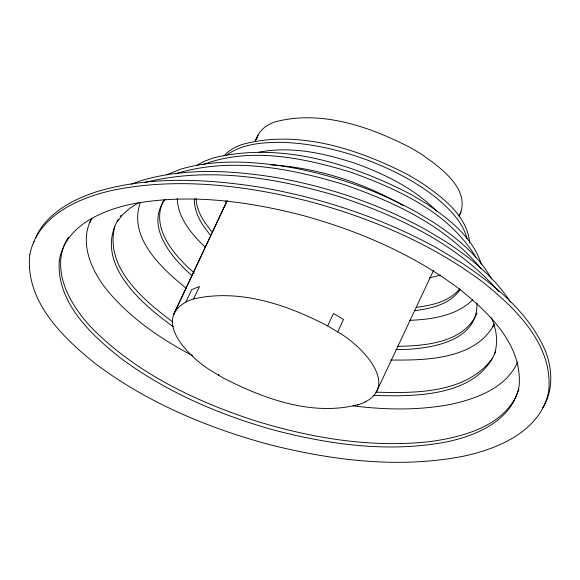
<?xml version="1.0" encoding="UTF-8"?>
<svg xmlns="http://www.w3.org/2000/svg" width="580" height="580" viewBox="0 0 580 580"><rect width="100%" height="100%" fill="white"/><g stroke="black" fill="none" stroke-linecap="round" stroke-linejoin="round"><path stroke-width="0.87" d="M114.767 226.57C104.328 267.518 143.55 300.172 172.623 321.842M494.501 353.93C498.394 341.954 496.495 328.867 491.209 317.615M518.904 389.238C506.833 425.488 464.167 436.812 430.324 441.568C370.576 448.289 310.126 437.878 253.097 420.145C195.351 400.99 138.431 373.926 94.627 330.788C71.151 307.545 48.191 269.388 68.375 237.22M256.498 139.591C258.412 130.638 266.495 124.954 274.688 121.988C321.052 109.497 370.192 126.795 411.322 148.096L421.319 154.099C439.93 167.272 472.352 189.631 459.019 216.34M89.987 222.423L91.299 219.276M163.683 200.216C149.785 227.925 174.558 255.86 194.307 273.013M477.057 313.04C464.123 342.794 425.8 345.854 397.517 346.325M33.372 243.078L34.082 241.483M35.851 237.495C43.043 220.603 58.544 208.945 74.4 200.665L84.702 196.025L95.947 191.951C148.661 175.936 205.03 178.684 258.847 187.014C321.139 197.657 381.995 217.833 437.436 248.32L461.397 262.696C494.53 284.736 527.133 311.366 544.25 348.225C552.53 367.111 553.972 390.224 542.561 408.153M227.048 200.956L173.594 314.592L227.193 200.644M255.12 141.274L257.426 136.365M255.243 141.041L258.325 134.495M185.861 302.071L191.712 289.63L199.469 286.498L193.611 298.932C191.588 299.57 189.595 300.31 187.659 301.194C149.64 320.109 192.009 360.144 213.498 372.106L223.503 378.109C264.966 399.395 315.041 417.491 361.601 403.651C402.759 386.36 359.955 344.056 337.647 331.927L327.642 325.924C287.201 304.768 239.446 288.419 193.611 298.932M218.406 375.151L218.819 374.267M327.642 325.924L333.493 313.483L338.589 316.448L343.498 319.486L337.647 331.927M357.526 405.101L357.896 404.318M365.284 401.962L365.646 401.186M376.608 391.507L433.659 270.229M140.346 202.376C127.846 237.691 161.755 268.54 186.426 288.405M494.341 324.118C475.266 359.542 425.945 360.441 390.804 360.013M118.262 219.305C93.416 262.755 141.469 303.92 173.224 326.671M495.661 351.444C476.854 397.148 414.453 396.735 373.172 395.393M91.908 218.065C78.314 242.382 91.676 271.346 107.721 290.935C130.71 318.493 160.935 338.981 192.444 355.627M517.78 361.906C506.209 387.723 477.021 398.605 451.218 404.245C418.89 410.538 385.584 409.908 353.017 405.855M459.084 215.658L461.071 212.012M492.666 326.707L493.58 325.264M459.693 288.876C449.297 301.542 432.049 305.312 416.563 307.335M460.194 289.318C450.471 304.181 431.52 308.495 415.012 310.626M165.053 199.556C144.732 226.301 172.057 258.296 192.096 275.703M120.183 216.521L121.206 215.209M117.102 221.785L122.721 214.564L129.884 208.227L138.359 202.819M492.173 358.708C465.791 393.697 415.208 393.334 375.623 392.138M223.844 156.006C228.542 150.561 235.03 147.016 241.73 144.579C298.062 129.014 358.766 149.241 408.885 175.203L420.964 182.453C442.003 196.954 467.096 215.129 469.619 242.701M472.751 299.751C456.235 316.049 431.629 319.392 409.473 320.377M226.729 155.005C242.766 143.557 263.45 142.223 282.511 142.354C312.576 143.383 342.171 150.539 370.236 161.153C394.951 170.832 418.847 183.294 439.321 200.346C451.138 210.794 463.145 222.952 467.045 238.735M196.374 165.597L203.826 161.501L212.99 158.006C280.242 141.418 351.871 163.582 411.59 194.757L426.01 203.413C448.623 218.696 472.678 237.053 481.298 264.096M166.598 174.812L180.51 169.229C216.507 158.572 254.917 161.37 291.457 167.555C334.943 175.675 377.275 190.399 416.012 211.816L432.999 222.01C455.713 237.104 478.159 254.75 491.586 278.987M202.957 164.597C250.517 146.573 303.514 157.919 350.574 172.108C397.974 189.167 448.913 212.352 475.868 257.215M131.348 184.135L140.614 180.793C184.476 167.598 231.34 170.332 276.015 177.509C328.309 186.782 379.32 204.03 425.879 229.687L446.114 241.838C470.757 258.078 494.421 277.146 510.56 302.202M175.667 173.761C230.789 156.549 290.363 168.294 344.252 184.65C394.9 202.188 446.419 226.432 481.066 268.7M440.655 275.152L429.243 277.885M144.768 182.468C209.329 166.228 277.443 177.987 340.112 196.895C398.656 216.529 457.584 244.187 498.843 291.551M259.115 152.149C291.037 145.935 323.915 153.207 354.344 163.06C384.424 173.79 414.171 188.362 436.87 211.301M395.966 349.617C425.995 349.646 478.246 343.433 476.963 303.072M270.976 164.829C317.55 167.721 363.145 182.606 403.528 205.777M205.327 247.21C191.726 234.349 177.886 218.152 177.241 198.527M211.78 231.565C203.957 222.104 196.395 210.997 196.047 198.302M210.228 234.856C201.782 224.815 194.061 212.722 194.351 199.114M225.142 201.173L226.236 202.565M59.261 260.79C56.441 302.165 90.357 334.029 120.067 357.693C166.076 392.073 219.74 415.004 274.848 430.316C330.267 444.715 388.854 452.726 445.672 442.09C476.463 435.913 513.612 419.985 519.194 385.2C522.014 343.817 488.106 311.953 458.396 288.296C412.38 253.917 358.715 230.985 303.608 215.666C248.196 201.274 189.602 193.256 132.791 203.899C101.993 210.069 64.851 225.997 59.261 260.79M29.79 254.663C24.918 300.832 62.379 337.313 95.475 363.718C146.885 402.397 207.19 427.743 268.997 444.49C331.999 460.44 398.561 468.749 462.949 456.308C498.438 448.876 540.857 430.94 548.673 391.326C553.538 345.151 516.077 308.669 482.98 282.271C431.578 243.593 371.272 218.239 309.466 201.492C246.464 185.542 179.894 177.233 115.507 189.682C80.018 197.113 37.606 215.042 29.79 254.663"/></g></svg>
